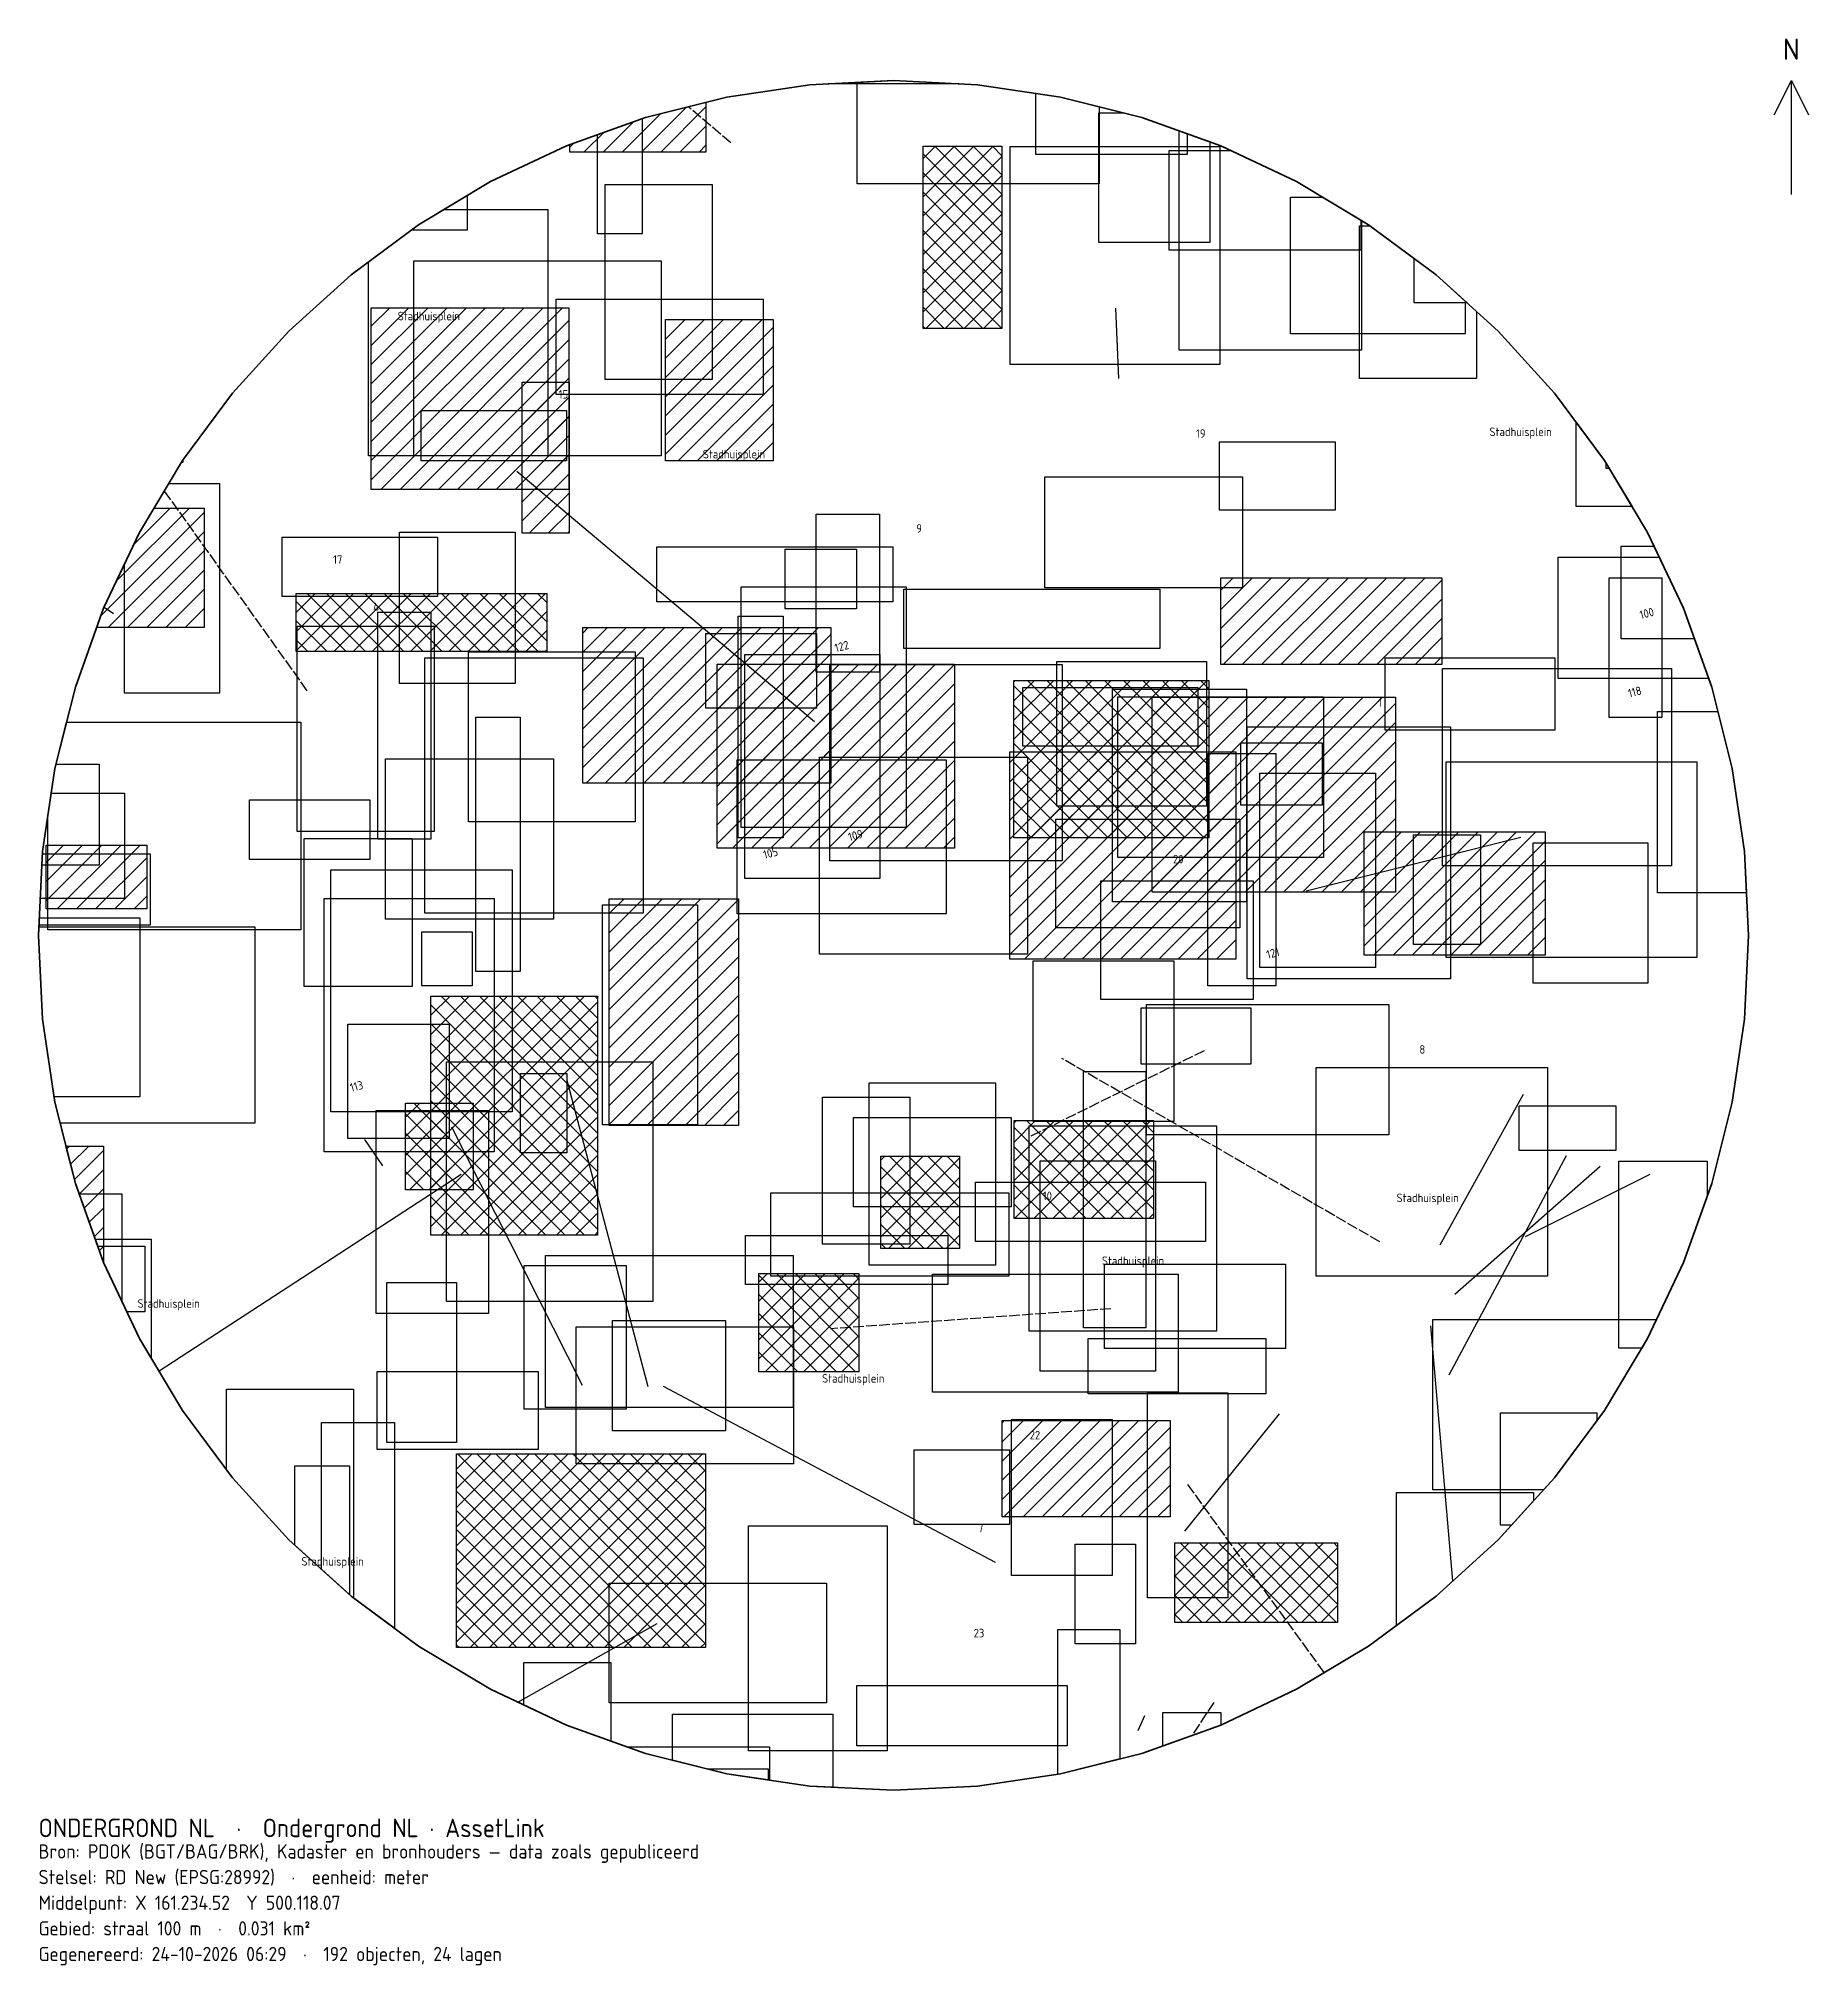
# Model space of a CAD drawing. Header units: metres. Extents: x 161135 to 161342, y 499998 to 500223.
import ezdxf
from ezdxf.enums import TextEntityAlignment as Align

# ---------------------------------------------------------------- set-up
doc = ezdxf.new("R2010")
doc.units = ezdxf.units.M
doc.linetypes.add('DASHED', pattern=[1.524, 1.27, -0.254])
for name, color, linetype in [('BAG_Adres_Tekst', 7, 'CONTINUOUS'), ('BAG_Pand', 1, 'CONTINUOUS'), ('BGT_Begroeid_Groen', 3, 'CONTINUOUS'), ('BGT_Begroeid_Groen_Arcering', 3, 'CONTINUOUS'), ('BGT_Begroeid_Verharding', 3, 'CONTINUOUS'), ('BGT_Begroeid_Verharding_Arcering', 3, 'CONTINUOUS'), ('BGT_Begroeid_Zand', 3, 'CONTINUOUS'), ('BGT_Begroeid_Zand_Arcering', 3, 'CONTINUOUS'), ('BGT_Bouwwerk_Waterloop', 1, 'CONTINUOUS'), ('BGT_Kunstwerk_Waterloop', 30, 'CONTINUOUS'), ('BGT_Onbegroeid_Groen', 9, 'CONTINUOUS'), ('BGT_Onbegroeid_Verharding', 9, 'CONTINUOUS'), ('BGT_Onbegroeid_Zand', 9, 'CONTINUOUS'), ('BGT_OndWaterdeel_Waterloop', 5, 'CONTINUOUS'), ('BGT_OndWegdeel_Fietspad', 9, 'CONTINUOUS'), ('BGT_OndWegdeel_Parkeervlak', 9, 'CONTINUOUS'), ('BGT_OndWegdeel_Rijbaan', 9, 'CONTINUOUS'), ('BGT_Overbrugging_Overig', 30, 'CONTINUOUS'), ('BGT_Pand', 1, 'CONTINUOUS'), ('BGT_Scheiding_Waterloop', 7, 'CONTINUOUS'), ('BGT_Straatnaam', 7, 'CONTINUOUS'), ('BGT_Waterdeel_Waterloop', 5, 'CONTINUOUS'), ('BGT_Waterdeel_Waterloop_Arcering', 5, 'CONTINUOUS'), ('BGT_Wegdeel_Fietspad', 8, 'CONTINUOUS'), ('BGT_Wegdeel_Parkeervlak', 8, 'CONTINUOUS'), ('BGT_Wegdeel_Voetpad', 8, 'CONTINUOUS'), ('BRK_Grens_Voorlopig', 6, 'DASHED'), ('BRK_Perceel', 6, 'CONTINUOUS'), ('BRK_Perceelnummer', 6, 'CONTINUOUS'), ('KADER_Noordpijl', 7, 'CONTINUOUS'), ('KADER_Rand', 7, 'CONTINUOUS'), ('KADER_Tekst', 7, 'CONTINUOUS')]:
    doc.layers.add(name, color=color, linetype=linetype)
doc.styles.add('ONDERGROND', font='isocp.shx')

msp = doc.modelspace()

# ---------------------------------------------------------------- hatches: boundary and pattern name
at = {"layer": 'BGT_Begroeid_Groen_Arcering'}
h = msp.add_hatch(dxfattribs=at)
h.set_pattern_fill('ANSI31', scale=0.5)
h.paths.add_polyline_path([(161212.57, 500209.71), (161196.64, 500209.71), (161196.64, 500210.6), (161205.49, 500213.76), (161212.57, 500215.54)])
h = msp.add_hatch(dxfattribs=at)
h.set_pattern_fill('ANSI31', scale=0.5)
h.paths.add_polyline_path([(161272.78, 500159.92), (161298.66, 500159.92), (161298.66, 500149.76), (161272.78, 500149.76)])
h = msp.add_hatch(dxfattribs=at)
h.set_pattern_fill('ANSI31', scale=0.5)
h.paths.add_polyline_path([(161198.17, 500154.09), (161227.17, 500154.09), (161227.17, 500135.88), (161198.17, 500135.88)])
h = msp.add_hatch(dxfattribs=at)
h.set_pattern_fill('ANSI31', scale=0.5)
h.paths.add_polyline_path([(161213.9, 500149.8), (161241.63, 500149.8), (161241.63, 500128.29), (161213.9, 500128.29)])
h = msp.add_hatch(dxfattribs=at)
h.set_pattern_fill('ANSI31', scale=0.5)
h.paths.add_polyline_path([(161248.13, 500139.54), (161274.53, 500139.54), (161274.53, 500115.31), (161248.13, 500115.31)])
h = msp.add_hatch(dxfattribs=at)
h.set_pattern_fill('ANSI31', scale=0.5)
h.paths.add_polyline_path([(161135.41, 500128.63), (161147.18, 500128.63), (161147.18, 500121.17), (161135.41, 500121.17)])
h = msp.add_hatch(dxfattribs=at)
h.set_pattern_fill('ANSI31', scale=0.5)
h.paths.add_polyline_path([(161142.11, 500093.43), (161142.11, 500079.88), (161138.83, 500089.04), (161137.73, 500093.43)])
h = msp.add_hatch(dxfattribs=at)
h.set_pattern_fill('ANSI31', scale=0.5)
h.paths.add_polyline_path([(161247.22, 500061.31), (161266.86, 500061.31), (161266.86, 500050.04), (161247.22, 500050.04)])
at = {"layer": 'BGT_Begroeid_Verharding_Arcering'}
h = msp.add_hatch(dxfattribs=at)
h.set_pattern_fill('ANSI31', scale=0.5)
h.paths.add_polyline_path([(161207.86, 500190.13), (161220.45, 500190.13), (161220.45, 500173.58), (161207.86, 500173.58)])
h = msp.add_hatch(dxfattribs=at)
h.set_pattern_fill('ANSI31', scale=0.5)
h.paths.add_polyline_path([(161201.27, 500122.36), (161216.4, 500122.36), (161216.4, 500095.83), (161201.27, 500095.83)])
at = {"layer": 'BGT_Begroeid_Zand_Arcering'}
h = msp.add_hatch(dxfattribs=at)
h.set_pattern_fill('ANSI31', scale=0.5)
h.paths.add_polyline_path([(161173.44, 500191.48), (161196.55, 500191.48), (161196.55, 500170.24), (161173.44, 500170.24)])
h = msp.add_hatch(dxfattribs=at)
h.set_pattern_fill('ANSI31', scale=0.5)
h.paths.add_polyline_path([(161191.07, 500182.8), (161196.57, 500182.8), (161196.57, 500165.12), (161191.07, 500165.12)])
h = msp.add_hatch(dxfattribs=at)
h.set_pattern_fill('ANSI31', scale=0.5)
h.paths.add_polyline_path([(161153.89, 500168.07), (161153.89, 500154.08), (161141.32, 500154.08), (161142.13, 500156.34), (161146.33, 500165.21), (161148.04, 500168.07)])
h = msp.add_hatch(dxfattribs=at)
h.set_pattern_fill('ANSI31', scale=0.5)
h.paths.add_polyline_path([(161264.77, 500145.95), (161293.21, 500145.95), (161293.21, 500123.14), (161264.77, 500123.14)])
h = msp.add_hatch(dxfattribs=at)
h.set_pattern_fill('ANSI31', scale=0.5)
h.paths.add_polyline_path([(161289.54, 500130.2), (161310.74, 500130.2), (161310.74, 500115.76), (161289.54, 500115.76)])
at = {"layer": 'BGT_Waterdeel_Waterloop_Arcering'}
h = msp.add_hatch(dxfattribs=at)
h.set_pattern_fill('ANSI37', scale=0.5)
h.paths.add_polyline_path([(161237.98, 500210.41), (161247.19, 500210.41), (161247.19, 500189.09), (161237.98, 500189.09)])
h = msp.add_hatch(dxfattribs=at)
h.set_pattern_fill('ANSI37', scale=0.5)
h.paths.add_polyline_path([(161164.65, 500158.08), (161193.96, 500158.08), (161193.96, 500151.27), (161164.65, 500151.27)])
h = msp.add_hatch(dxfattribs=at)
h.set_pattern_fill('ANSI37', scale=0.5)
h.paths.add_polyline_path([(161248.6, 500147.91), (161271.39, 500147.91), (161271.39, 500129.5), (161248.6, 500129.5)])
h = msp.add_hatch(dxfattribs=at)
h.set_pattern_fill('ANSI37', scale=0.5)
h.paths.add_polyline_path([(161180.39, 500110.98), (161199.9, 500110.98), (161199.9, 500083.01), (161180.39, 500083.01)])
h = msp.add_hatch(dxfattribs=at)
h.set_pattern_fill('ANSI37', scale=0.5)
h.paths.add_polyline_path([(161177.45, 500098.45), (161185.34, 500098.45), (161185.34, 500088.3), (161177.45, 500088.3)])
h = msp.add_hatch(dxfattribs=at)
h.set_pattern_fill('ANSI37', scale=0.5)
h.paths.add_polyline_path([(161248.63, 500096.4), (161264.92, 500096.4), (161264.92, 500084.95), (161248.63, 500084.95)])
h = msp.add_hatch(dxfattribs=at)
h.set_pattern_fill('ANSI37', scale=0.5)
h.paths.add_polyline_path([(161233.03, 500092.23), (161242.24, 500092.23), (161242.24, 500081.44), (161233.03, 500081.44)])
h = msp.add_hatch(dxfattribs=at)
h.set_pattern_fill('ANSI37', scale=0.5)
h.paths.add_polyline_path([(161218.77, 500078.51), (161230.47, 500078.51), (161230.47, 500067.01), (161218.77, 500067.01)])
h = msp.add_hatch(dxfattribs=at)
h.set_pattern_fill('ANSI37', scale=0.5)
h.paths.add_polyline_path([(161183.41, 500057.43), (161212.51, 500057.43), (161212.51, 500034.77), (161183.41, 500034.77)])
h = msp.add_hatch(dxfattribs=at)
h.set_pattern_fill('ANSI37', scale=0.5)
h.paths.add_polyline_path([(161267.42, 500047.01), (161286.45, 500047.01), (161286.45, 500037.7), (161267.42, 500037.7)])

# ---------------------------------------------------------------- linework, layer by layer
at = {"layer": 'BAG_Pand'}
for points in [[(161205.1, 500200.16), (161199.89, 500200.16), (161199.89, 500211.76), (161205.1, 500213.62)], [(161200.78, 500205.9), (161213.32, 500205.9), (161213.32, 500183.09), (161200.78, 500183.09)], [(161301.39, 500188.45), (161280.94, 500188.45), (161280.94, 500204.44), (161284.7, 500204.44), (161290.08, 500201.22), (161297.96, 500195.37), (161301.39, 500192.26)], [(161252.22, 500171.71), (161275.31, 500171.71), (161275.31, 500158.72), (161252.22, 500158.72)], [(161155.7, 500170.93), (161155.7, 500146.42), (161144.57, 500146.42), (161144.57, 500161.49), (161146.33, 500165.21), (161149.76, 500170.93)], [(161250.84, 500115.09), (161267.29, 500115.09), (161267.29, 500096.29), (161250.84, 500096.29)], [(161229.85, 500096.77), (161248.26, 500096.77), (161248.26, 500086.31), (161229.85, 500086.31)], [(161217.54, 500048.99), (161233.76, 500048.99), (161233.76, 500022.67), (161217.54, 500022.67)]]:
    msp.add_lwpolyline(points, close=True, dxfattribs=at)
at = {"layer": 'BGT_Begroeid_Groen'}
for points in [[(161212.57, 500209.71), (161196.64, 500209.71), (161196.64, 500210.6), (161205.49, 500213.76), (161212.57, 500215.54)], [(161272.78, 500159.92), (161298.66, 500159.92), (161298.66, 500149.76), (161272.78, 500149.76)], [(161198.17, 500154.09), (161227.17, 500154.09), (161227.17, 500135.88), (161198.17, 500135.88)], [(161213.9, 500149.8), (161241.63, 500149.8), (161241.63, 500128.29), (161213.9, 500128.29)], [(161248.13, 500139.54), (161274.53, 500139.54), (161274.53, 500115.31), (161248.13, 500115.31)], [(161135.41, 500128.63), (161147.18, 500128.63), (161147.18, 500121.17), (161135.41, 500121.17)], [(161142.11, 500093.43), (161142.11, 500079.88), (161138.83, 500089.04), (161137.73, 500093.43)], [(161247.22, 500061.31), (161266.86, 500061.31), (161266.86, 500050.04), (161247.22, 500050.04)]]:
    msp.add_lwpolyline(points, close=True, dxfattribs=at)
at = {"layer": 'BGT_Begroeid_Verharding'}
for points in [[(161207.86, 500190.13), (161220.45, 500190.13), (161220.45, 500173.58), (161207.86, 500173.58)], [(161201.27, 500122.36), (161216.4, 500122.36), (161216.4, 500095.83), (161201.27, 500095.83)]]:
    msp.add_lwpolyline(points, close=True, dxfattribs=at)
at = {"layer": 'BGT_Begroeid_Zand'}
for points in [[(161173.44, 500191.48), (161196.55, 500191.48), (161196.55, 500170.24), (161173.44, 500170.24)], [(161191.07, 500182.8), (161196.57, 500182.8), (161196.57, 500165.12), (161191.07, 500165.12)], [(161153.89, 500168.07), (161153.89, 500154.08), (161141.32, 500154.08), (161142.13, 500156.34), (161146.33, 500165.21), (161148.04, 500168.07)], [(161264.77, 500145.95), (161293.21, 500145.95), (161293.21, 500123.14), (161264.77, 500123.14)], [(161289.54, 500130.2), (161310.74, 500130.2), (161310.74, 500115.76), (161289.54, 500115.76)]]:
    msp.add_lwpolyline(points, close=True, dxfattribs=at)
at = {"layer": 'BGT_Bouwwerk_Waterloop'}
for points in [[(161268.85, 500209.41), (161251.17, 500209.41), (161251.17, 500216.57), (161254.03, 500216.15), (161263.55, 500213.76), (161268.85, 500211.87)], [(161194.08, 500202.98), (161194.08, 500174.16), (161173.11, 500174.16), (161173.11, 500196.87), (161178.96, 500201.22), (161181.91, 500202.98)], [(161271.28, 500139.37), (161279.24, 500139.37), (161279.24, 500112.19), (161271.28, 500112.19)], [(161159.21, 500133.92), (161173.25, 500133.92), (161173.25, 500126.96), (161159.21, 500126.96)], [(161253.5, 500131.67), (161275, 500131.67), (161275, 500118.97), (161253.5, 500118.97)], [(161147.56, 500127.63), (161147.56, 500119.25), (161134.58, 500119.25), (161134.99, 500127.63)], [(161264.09, 500109.97), (161292.43, 500109.97), (161292.43, 500094.75), (161264.09, 500094.75)], [(161256.72, 500102.14), (161264.02, 500102.14), (161264.02, 500072.17), (161256.72, 500072.17)], [(161239.09, 500078.43), (161267.81, 500078.43), (161267.81, 500064.62), (161239.09, 500064.62)], [(161264.22, 500064.54), (161273.63, 500064.54), (161273.63, 500040.57), (161264.22, 500040.57)], [(161248.31, 500061.45), (161260.08, 500061.45), (161260.08, 500043.19), (161248.31, 500043.19)], [(161219.84, 500020.56), (161219.84, 500019.28), (161215.01, 500019.99), (161212.76, 500020.56)]]:
    msp.add_lwpolyline(points, close=True, dxfattribs=at)
at = {"layer": 'BGT_Kunstwerk_Waterloop'}
for points in [[(161184.65, 500200.58), (161178.1, 500200.58), (161178.96, 500201.22), (161184.65, 500204.63)], [(161314.34, 500168.24), (161314.34, 500178.11), (161317.67, 500173.63), (161320.9, 500168.24)], [(161216.7, 500158.85), (161235.99, 500158.85), (161235.99, 500130.68), (161216.7, 500130.68)], [(161235.73, 500158.56), (161265.68, 500158.56), (161265.68, 500151.63), (161235.73, 500151.63)], [(161260.13, 500146.86), (161275.81, 500146.86), (161275.81, 500122.01), (161260.13, 500122.01)], [(161260.74, 500145.98), (161284.82, 500145.98), (161284.82, 500127.2), (161260.74, 500127.2)], [(161225.87, 500138.94), (161250.2, 500138.94), (161250.2, 500115.86), (161225.87, 500115.86)], [(161277.34, 500137.06), (161290.87, 500137.06), (161290.87, 500114.3), (161277.34, 500114.3)], [(161167.94, 500122.39), (161187.82, 500122.39), (161187.82, 500092.74), (161167.94, 500092.74)], [(161197.41, 500072.28), (161222.81, 500072.28), (161222.81, 500056.25), (161197.41, 500056.25)], [(161201.25, 500042.29), (161226.67, 500042.29), (161226.67, 500028.29), (161201.25, 500028.29)]]:
    msp.add_lwpolyline(points, close=True, dxfattribs=at)
for points in [[(161260.47, 500191.47), (161260.81, 500183.22)], [(161225.27, 500143.07), (161190.46, 500172.34)], [(161143.27, 500155.69), (161142.18, 500156.43)], [(161282.78, 500123.3), (161307.89, 500129.57)], [(161196.31, 500101.15), (161205.78, 500065.31)], [(161308.42, 500082.86), (161323.02, 500090.14)], [(161297.32, 500072.39), (161299.89, 500042.52)], [(161268.6, 500048.37), (161279.67, 500062.09)], [(161263.11, 500025.07), (161263.89, 500026.82)]]:
    msp.add_lwpolyline(points, dxfattribs=at)
at = {"layer": 'BGT_Onbegroeid_Groen'}
for points in [[(161258.57, 500205.99), (161230.26, 500205.99), (161230.26, 500217.86), (161234.52, 500218.07), (161244.32, 500217.59), (161254.03, 500216.15), (161258.57, 500215.01)], [(161289.24, 500186.54), (161267.91, 500186.54), (161267.91, 500212.21), (161272.79, 500210.46), (161281.66, 500206.26), (161289.24, 500201.72)], [(161248.17, 500210.38), (161272.66, 500210.38), (161272.66, 500184.86), (161248.17, 500184.86)], [(161184.82, 500151.24), (161204.3, 500151.24), (161204.3, 500131.34), (161184.82, 500131.34)], [(161144.57, 500134.72), (161144.57, 500122.38), (161134.73, 500122.38), (161135, 500127.87), (161136.02, 500134.72)], [(161201.66, 500073.02), (161214.85, 500073.02), (161214.85, 500060.1), (161201.66, 500060.1)], [(161191.27, 500033.02), (161201.46, 500033.02), (161201.46, 500023.82), (161196.25, 500025.68), (161191.27, 500028.04)]]:
    msp.add_lwpolyline(points, close=True, dxfattribs=at)
at = {"layer": 'BGT_Onbegroeid_Verharding'}
for points in [[(161174.2, 500155.87), (161180.41, 500155.87), (161180.41, 500129.32), (161174.2, 500129.32)], [(161216.34, 500155.4), (161221.61, 500155.4), (161221.61, 500129.49), (161216.34, 500129.49)], [(161292.03, 500150.55), (161311.87, 500150.55), (161311.87, 500142.09), (161292.03, 500142.09)], [(161159.8, 500119.09), (161159.8, 500096.1), (161137.06, 500096.1), (161136.44, 500098.56), (161135, 500108.27), (161134.52, 500118.07), (161134.57, 500119.09)]]:
    msp.add_lwpolyline(points, close=True, dxfattribs=at)
at = {"layer": 'BGT_Onbegroeid_Zand'}
for points in [[(161302.71, 500183.22), (161289.01, 500183.22), (161289.01, 500201.09), (161290.24, 500201.09), (161297.96, 500195.37), (161302.71, 500191.07)], [(161178.42, 500196.98), (161207.33, 500196.98), (161207.33, 500174.16), (161178.42, 500174.16)], [(161317.85, 500172.69), (161317.85, 500173.32), (161318.23, 500172.69)], [(161174.14, 500067.07), (161192.94, 500067.07), (161192.94, 500057.94), (161174.14, 500057.94)], [(161253.74, 500036.87), (161260.97, 500036.87), (161260.97, 500021.73), (161254.03, 500019.99), (161253.74, 500019.95)]]:
    msp.add_lwpolyline(points, close=True, dxfattribs=at)
at = {"layer": 'BGT_OndWaterdeel_Waterloop'}
for points in [[(161295.39, 500192.07), (161295.39, 500197.27), (161297.96, 500195.37), (161301.61, 500192.07)], [(161163.03, 500164.67), (161181.19, 500164.67), (161181.19, 500157.71), (161163.03, 500157.71)], [(161176.74, 500165.24), (161190.25, 500165.24), (161190.25, 500147.55), (161176.74, 500147.55)], [(161174.02, 500097.57), (161187.15, 500097.57), (161187.15, 500073.85), (161174.02, 500073.85)], [(161251.67, 500091.69), (161265.14, 500091.69), (161265.14, 500067.1), (161251.67, 500067.1)], [(161144.25, 500087.82), (161144.25, 500075.33), (161142.13, 500079.8), (161139.26, 500087.82)], [(161220.18, 500087.94), (161247.99, 500087.94), (161247.99, 500078.22), (161220.18, 500078.22)], [(161244.12, 500089.2), (161271.02, 500089.2), (161271.02, 500082.28), (161244.12, 500082.28)], [(161297.6, 500053.2), (161297.6, 500073.15), (161323.76, 500073.15), (161322.71, 500070.93), (161317.67, 500062.51), (161311.82, 500054.63), (161310.52, 500053.2)], [(161305.51, 500049.07), (161305.51, 500062.2), (161316.76, 500062.2), (161316.76, 500061.29), (161311.82, 500054.63), (161306.78, 500049.07)]]:
    msp.add_lwpolyline(points, close=True, dxfattribs=at)
at = {"layer": 'BGT_OndWegdeel_Fietspad'}
for points in [[(161271.52, 500199.15), (161258.51, 500199.15), (161258.51, 500214.31), (161261.36, 500214.31), (161263.55, 500213.76), (161271.52, 500210.91)], [(161323.86, 500123.05), (161323.86, 500144.26), (161330.92, 500144.26), (161332.6, 500137.58), (161334.04, 500127.87), (161334.27, 500123.05)], [(161319.33, 500069.8), (161319.33, 500091.66), (161329.66, 500091.66), (161329.66, 500087.48), (161326.91, 500079.8), (161322.71, 500070.93), (161322.03, 500069.8)]]:
    msp.add_lwpolyline(points, close=True, dxfattribs=at)
at = {"layer": 'BGT_OndWegdeel_Parkeervlak'}
for points in [[(161312.26, 500148.13), (161312.26, 500162.34), (161324.07, 500162.34), (161326.91, 500156.34), (161329.84, 500148.13)], [(161263.49, 500109.6), (161276.32, 500109.6), (161276.32, 500103.02), (161263.49, 500103.02)], [(161257.27, 500070.91), (161278.05, 500070.91), (161278.05, 500064.44), (161257.27, 500064.44)], [(161255.75, 500046.85), (161262.8, 500046.85), (161262.8, 500035.18), (161255.75, 500035.18)]]:
    msp.add_lwpolyline(points, close=True, dxfattribs=at)
at = {"layer": 'BGT_OndWegdeel_Rijbaan'}
msp.add_lwpolyline([(161307.67, 500098.13), (161318.98, 500098.13), (161318.98, 500092.92), (161307.67, 500092.92)], close=True, dxfattribs=at)
at = {"layer": 'BGT_Overbrugging_Overig'}
for points in [[(161226.86, 500217.69), (161234.52, 500218.07), (161242.18, 500217.69)], [(161195.07, 500192.52), (161219.25, 500192.52), (161219.25, 500181.35), (161195.07, 500181.35)], [(161151.39, 500173.39), (161151.23, 500173.39), (161151.37, 500173.63), (161151.39, 500173.66)], [(161212.57, 500153.41), (161225.5, 500153.41), (161225.5, 500144.67), (161212.57, 500144.67)], [(161179.68, 500150.55), (161205.22, 500150.55), (161205.22, 500120.66), (161179.68, 500120.66)], [(161253.6, 500150.12), (161271.13, 500150.12), (161271.13, 500133.18), (161253.6, 500133.18)], [(161249.64, 500147.07), (161270.1, 500147.07), (161270.1, 500140.2), (161249.64, 500140.2)], [(161231.67, 500100.82), (161246.46, 500100.82), (161246.46, 500079.48), (161231.67, 500079.48)], [(161217.19, 500082.97), (161240.87, 500082.97), (161240.87, 500077.25), (161217.19, 500077.25)], [(161259.18, 500079.62), (161280.35, 500079.62), (161280.35, 500069.74), (161259.18, 500069.74)], [(161164.5, 500056.02), (161170.88, 500056.02), (161170.88, 500040.95), (161164.5, 500046.73)], [(161208.66, 500026.98), (161227.43, 500026.98), (161227.43, 500018.42), (161224.72, 500018.55), (161215.01, 500019.99), (161208.66, 500021.58)]]:
    msp.add_lwpolyline(points, close=True, dxfattribs=at)
at = {"layer": 'BGT_Pand'}
for points in [[(161206.83, 500163.54), (161234.42, 500163.54), (161234.42, 500157.08), (161206.83, 500157.08)], [(161164.78, 500154.23), (161180.79, 500154.23), (161180.79, 500130.23), (161164.78, 500130.23)], [(161185.65, 500143.59), (161190.86, 500143.59), (161190.86, 500113.86), (161185.65, 500113.86)], [(161175.09, 500138.72), (161194.75, 500138.72), (161194.75, 500119.97), (161175.09, 500119.97)], [(161299.16, 500138.39), (161328.45, 500138.39), (161328.45, 500115.48), (161299.16, 500115.48)], [(161165.57, 500129.4), (161178.21, 500129.4), (161178.21, 500112.11), (161165.57, 500112.11)], [(161309.33, 500128.9), (161322.74, 500128.9), (161322.74, 500112.5), (161309.33, 500112.5)], [(161170.7, 500107.69), (161182.55, 500107.69), (161182.55, 500094.3), (161170.7, 500094.3)], [(161190.87, 500101.93), (161196.32, 500101.93), (161196.32, 500092.63), (161190.87, 500092.63)], [(161147.71, 500082.54), (161147.71, 500068.62), (161146.33, 500070.93), (161142.13, 500079.8), (161141.15, 500082.54)], [(161236.92, 500057.88), (161248.08, 500057.88), (161248.08, 500049.17), (161236.92, 500049.17)]]:
    msp.add_lwpolyline(points, close=True, dxfattribs=at)
at = {"layer": 'BGT_Scheiding_Waterloop'}
for points in [[(161179.27, 500179.48), (161196.26, 500179.48), (161196.26, 500173.6), (161179.27, 500173.6)], [(161272.63, 500175.83), (161286.18, 500175.83), (161286.18, 500167.82), (161272.63, 500167.82)], [(161221.83, 500163.25), (161230.2, 500163.25), (161230.2, 500156.26), (161221.83, 500156.26)], [(161298.73, 500149.3), (161325.51, 500149.3), (161325.51, 500126.23), (161298.73, 500126.23)], [(161258.77, 500124.45), (161276.58, 500124.45), (161276.58, 500110.56), (161258.77, 500110.56)], [(161200.48, 500121.65), (161211.59, 500121.65), (161211.59, 500095.9), (161200.48, 500095.9)], [(161179.35, 500118.49), (161185.25, 500118.49), (161185.25, 500112.18), (161179.35, 500112.18)], [(161182.25, 500103.3), (161206.36, 500103.3), (161206.36, 500075.24), (161182.25, 500075.24)], [(161146.97, 500081.73), (161146.97, 500074.05), (161144.85, 500074.05), (161142.13, 500079.8), (161141.44, 500081.73)], [(161191.31, 500079.46), (161203.24, 500079.46), (161203.24, 500062.63), (161191.31, 500062.63)], [(161193.83, 500080.62), (161222.78, 500080.62), (161222.78, 500062.84), (161193.83, 500062.84)], [(161175.25, 500077.45), (161183.42, 500077.45), (161183.42, 500058.73), (161175.25, 500058.73)], [(161167.6, 500061.07), (161176.15, 500061.07), (161176.15, 500037.01), (161171.08, 500040.77), (161167.6, 500043.93)], [(161293.35, 500052.89), (161309.38, 500052.89), (161309.38, 500051.93), (161305.23, 500047.36), (161297.96, 500040.77), (161293.35, 500037.35)], [(161230.23, 500030.32), (161254.82, 500030.32), (161254.82, 500023.25), (161230.23, 500023.25)], [(161266, 500027.16), (161272.8, 500027.16), (161272.8, 500025.69), (161272.79, 500025.68), (161266, 500023.25)]]:
    msp.add_lwpolyline(points, close=True, dxfattribs=at)
for points in [[(161298.46, 500081.88), (161308.21, 500099.48)], [(161198.14, 500065.41), (161182.85, 500095.65)], [(161172.64, 500094.2), (161174.76, 500091.12)], [(161299.5, 500066.66), (161313.21, 500092.34)], [(161183.94, 500090.1), (161148.62, 500067.11)], [(161300.15, 500076.1), (161317.17, 500091.09)], [(161246.43, 500044.69), (161207.61, 500065.28)], [(161206.83, 500037.55), (161190.6, 500028.36)]]:
    msp.add_lwpolyline(points, dxfattribs=at)
at = {"layer": 'BGT_Waterdeel_Waterloop'}
for points in [[(161237.98, 500210.41), (161247.19, 500210.41), (161247.19, 500189.09), (161237.98, 500189.09)], [(161164.65, 500158.08), (161193.96, 500158.08), (161193.96, 500151.27), (161164.65, 500151.27)], [(161248.6, 500147.91), (161271.39, 500147.91), (161271.39, 500129.5), (161248.6, 500129.5)], [(161180.39, 500110.98), (161199.9, 500110.98), (161199.9, 500083.01), (161180.39, 500083.01)], [(161177.45, 500098.45), (161185.34, 500098.45), (161185.34, 500088.3), (161177.45, 500088.3)], [(161248.63, 500096.4), (161264.92, 500096.4), (161264.92, 500084.95), (161248.63, 500084.95)], [(161233.03, 500092.23), (161242.24, 500092.23), (161242.24, 500081.44), (161233.03, 500081.44)], [(161218.77, 500078.51), (161230.47, 500078.51), (161230.47, 500067.01), (161218.77, 500067.01)], [(161183.41, 500057.43), (161212.51, 500057.43), (161212.51, 500034.77), (161183.41, 500034.77)], [(161267.42, 500047.01), (161286.45, 500047.01), (161286.45, 500037.7), (161267.42, 500037.7)]]:
    msp.add_lwpolyline(points, close=True, dxfattribs=at)
at = {"layer": 'BGT_Wegdeel_Fietspad'}
for points in [[(161216.21, 500138.62), (161240.67, 500138.62), (161240.67, 500120.6), (161216.21, 500120.6)], [(161226.19, 500099.15), (161236.44, 500099.15), (161236.44, 500081.96), (161226.19, 500081.96)]]:
    msp.add_lwpolyline(points, close=True, dxfattribs=at)
at = {"layer": 'BGT_Wegdeel_Parkeervlak'}
for points in [[(161275.13, 500140.59), (161284.65, 500140.59), (161284.65, 500133.3), (161275.13, 500133.3)], [(161141.61, 500138.11), (161141.61, 500126.28), (161134.92, 500126.28), (161135, 500127.87), (161136.44, 500137.58), (161136.57, 500138.11)], [(161295.31, 500129.82), (161303.16, 500129.82), (161303.16, 500117.02), (161295.31, 500117.02)], [(161283.94, 500102.6), (161311.01, 500102.6), (161311.01, 500078.21), (161283.94, 500078.21)], [(161250.38, 500095.8), (161272.3, 500095.8), (161272.3, 500071.78), (161250.38, 500071.78)]]:
    msp.add_lwpolyline(points, close=True, dxfattribs=at)
at = {"layer": 'BGT_Wegdeel_Voetpad'}
for points in [[(161289.15, 500198.22), (161266.75, 500198.22), (161266.75, 500209.88), (161274.02, 500209.88), (161281.66, 500206.26), (161289.15, 500201.77)], [(161165.18, 500143.01), (161165.18, 500118.74), (161135.62, 500118.74), (161135.62, 500132.07), (161136.44, 500137.58), (161137.8, 500143.01)]]:
    msp.add_lwpolyline(points, close=True, dxfattribs=at)
at = {"layer": 'BRK_Grens_Voorlopig'}
for points in [[(161215.48, 500210.8), (161210.51, 500215.02)], [(161165.95, 500146.7), (161149.25, 500170.08)], [(161250.61, 500094.62), (161271, 500104.68)], [(161291.39, 500082.23), (161254.18, 500103.69)], [(161259.93, 500074.4), (161227.19, 500072.05)], [(161268.88, 500053.84), (161284.87, 500031.8)], [(161271.97, 500028.34), (161269.41, 500024.47)]]:
    msp.add_lwpolyline(points, dxfattribs=at)
at = {"layer": 'BRK_Perceel'}
for points in [[(161225.46, 500167.34), (161232.88, 500167.34), (161232.88, 500148.88), (161225.46, 500148.88)], [(161319.61, 500152.75), (161319.61, 500163.6), (161323.47, 500163.6), (161326.91, 500156.34), (161328.19, 500152.75)], [(161318.21, 500159.92), (161324.39, 500159.92), (161324.39, 500143.56), (161318.21, 500143.56)], [(161217.13, 500150.95), (161232.91, 500150.95), (161232.91, 500124.71), (161217.13, 500124.71)], [(161227.07, 500149.76), (161254.25, 500149.76), (161254.25, 500126.78), (161227.07, 500126.78)], [(161275.88, 500142.48), (161299.64, 500142.48), (161299.64, 500112.99), (161275.88, 500112.99)], [(161168.71, 500125.73), (161189.91, 500125.73), (161189.91, 500097.42), (161168.71, 500097.42)], [(161146.35, 500120.12), (161146.35, 500099.17), (161136.35, 500099.17), (161135, 500108.27), (161134.52, 500118.07), (161134.62, 500120.12)], [(161156.51, 500064.99), (161171.35, 500064.99), (161171.35, 500040.57), (161171.08, 500040.77), (161163.81, 500047.36), (161157.22, 500054.63), (161156.51, 500055.59)], [(161220.02, 500023.15), (161220.02, 500019.25), (161215.01, 500019.99), (161205.49, 500022.38), (161203.34, 500023.15)]]:
    msp.add_lwpolyline(points, close=True, dxfattribs=at)
at = {"layer": 'KADER_Noordpijl'}
msp.add_line((161339.52, 500204.74), (161339.52, 500218.07), dxfattribs=at)
msp.add_lwpolyline([(161337.52, 500214.07), (161339.52, 500218.07), (161341.52, 500214.07)], dxfattribs=at)
at = {"layer": 'KADER_Rand', "lineweight": 35}
msp.add_lwpolyline([(161334.52, 500118.07), (161334.04, 500127.87), (161332.6, 500137.58), (161330.21, 500147.1), (161326.91, 500156.34), (161322.71, 500165.21), (161317.67, 500173.63), (161311.82, 500181.51), (161305.23, 500188.78), (161297.96, 500195.37), (161290.08, 500201.22), (161281.66, 500206.26), (161272.79, 500210.46), (161263.55, 500213.76), (161254.03, 500216.15), (161244.32, 500217.59), (161234.52, 500218.07), (161224.72, 500217.59), (161215.01, 500216.15), (161205.49, 500213.76), (161196.25, 500210.46), (161187.38, 500206.26), (161178.96, 500201.22), (161171.08, 500195.37), (161163.81, 500188.78), (161157.22, 500181.51), (161151.37, 500173.63), (161146.33, 500165.21), (161142.13, 500156.34), (161138.83, 500147.1), (161136.44, 500137.58), (161135, 500127.87), (161134.52, 500118.07), (161135, 500108.27), (161136.44, 500098.56), (161138.83, 500089.04), (161142.13, 500079.8), (161146.33, 500070.93), (161151.37, 500062.51), (161157.22, 500054.63), (161163.81, 500047.36), (161171.08, 500040.77), (161178.96, 500034.92), (161187.38, 500029.88), (161196.25, 500025.68), (161205.49, 500022.38), (161215.01, 500019.99), (161224.72, 500018.55), (161234.52, 500018.07), (161244.32, 500018.55), (161254.03, 500019.99), (161263.55, 500022.38), (161272.79, 500025.68), (161281.66, 500029.88), (161290.08, 500034.92), (161297.96, 500040.77), (161305.23, 500047.36), (161311.82, 500054.63), (161317.67, 500062.51), (161322.71, 500070.93), (161326.91, 500079.8), (161330.21, 500089.04), (161332.6, 500098.56), (161334.04, 500108.27)], close=True, dxfattribs=at)

# ---------------------------------------------------------------- texts
at = {"layer": 'BAG_Adres_Tekst', "style": 'ONDERGROND'}
for s, p in [('15', (161195.91, 500181.37)), ('19', (161270.45, 500176.79)), ('9', (161237.51, 500165.68)), ('17', (161169.51, 500162.05)), ('4', (161173.99, 500156.48)), ('1', (161291.41, 500145.33)), ('20', (161267.82, 500127)), ('8', (161296.36, 500104.73)), ('10', (161252.51, 500087.6)), ('22', (161251.05, 500059.6)), ('7', (161244.72, 500048.73)), ('23', (161244.51, 500036.45))]:
    msp.add_text(s, height=1, dxfattribs=at).set_placement(p, align=Align.MIDDLE_CENTER)
at = {"layer": 'BGT_Straatnaam', "style": 'ONDERGROND'}
for p in [(161180.17, 500190.53), (161307.86, 500176.99), (161215.85, 500174.38), (161296.99, 500087.37), (161262.53, 500080.01), (161149.74, 500075.01), (161229.8, 500066.25), (161168.91, 500044.84)]:
    msp.add_text('Stadhuisplein', height=1, dxfattribs=at).set_placement(p, align=Align.MIDDLE_CENTER)
at = {"layer": 'BRK_Perceelnummer', "style": 'ONDERGROND'}
for s, p in [('100', (161322.61, 500155.75)), ('122', (161228.46, 500151.88)), ('118', (161321.21, 500146.56)), ('105', (161220.13, 500127.7)), ('109', (161230.07, 500129.78)), ('121', (161278.88, 500115.99)), ('113', (161171.71, 500100.42))]:
    msp.add_text(s, height=1, rotation=15, dxfattribs=at).set_placement(p, align=Align.MIDDLE_CENTER)
at = {"layer": 'KADER_Noordpijl', "style": 'ONDERGROND'}
msp.add_text('N', height=2.5, dxfattribs=at).set_placement((161339.52, 500219.74), align=Align.BOTTOM_CENTER)
at = {"layer": 'KADER_Tekst', "style": 'ONDERGROND'}
for s, height, p in [('ONDERGROND NL  ·  Ondergrond NL · AssetLink', 2.1667, (161134.52, 500014.74)), ('Bron: PDOK (BGT/BAG/BRK), Kadaster en bronhouders — data zoals gepubliceerd', 1.6667, (161134.52, 500011.74)), ('Stelsel: RD New (EPSG:28992)  ·  eenheid: meter', 1.6667, (161134.52, 500008.74)), ('Middelpunt: X 161.234.52  Y 500.118.07', 1.6667, (161134.52, 500005.74)), ('Gebied: straal 100 m  ·  0.031 km²', 1.6667, (161134.52, 500002.74)), ('Gegenereerd: 24-10-2026 06:29  ·  192 objecten, 24 lagen', 1.6667, (161134.52, 499999.74))]:
    msp.add_text(s, height=height, dxfattribs=at).set_placement(p, align=Align.TOP_LEFT)

doc.saveas('drawing.dxf')
